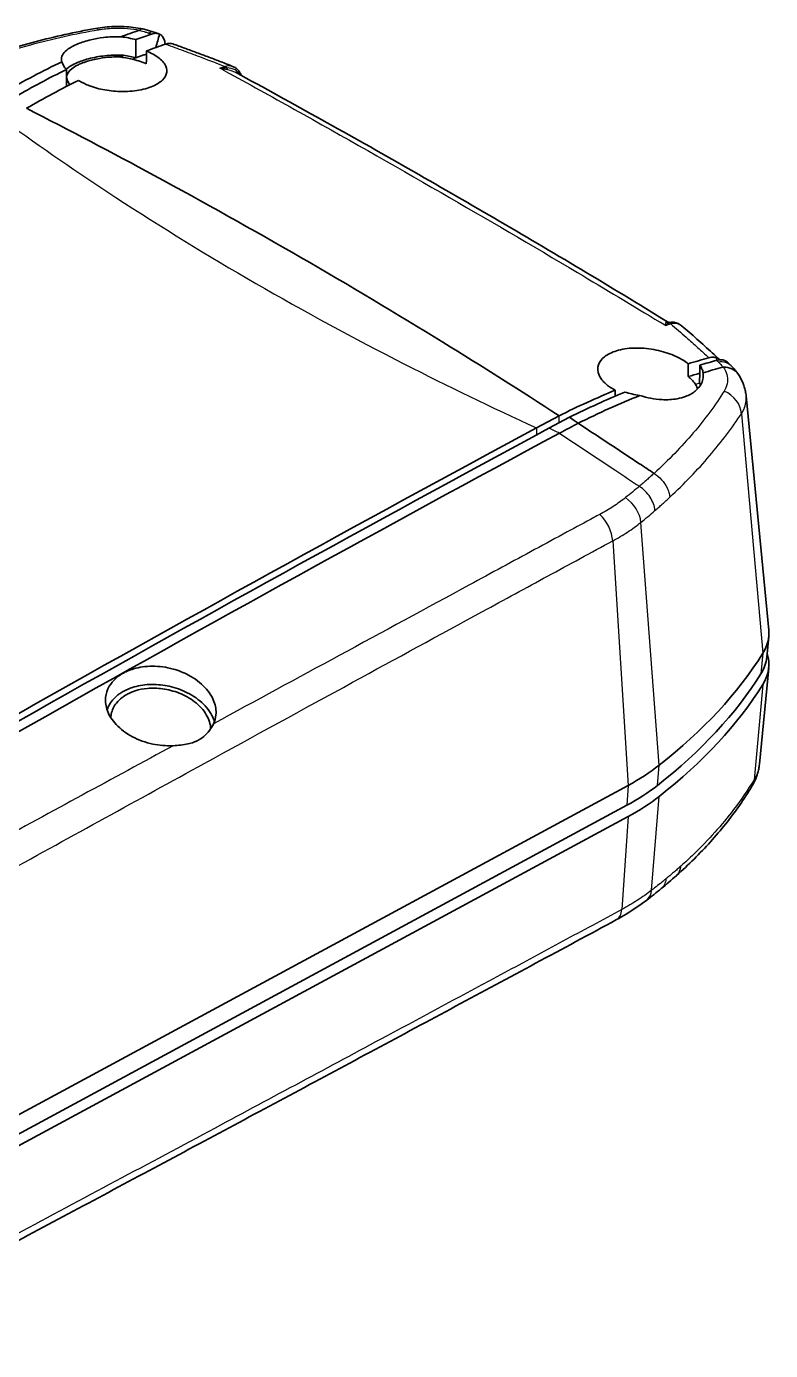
# Model space of a CAD drawing. Header units: millimetres. Extents: x 0 to 1594, y 0 to 281.
# Drawn here: x 117.7 to 146.9, y 87.7 to 139.7 of the extents above; entities that cross this region are included whole.
import ezdxf

# ---------------------------------------------------------------- set-up
doc = ezdxf.new("R2010")
doc.units = ezdxf.units.MM
doc.layers.add('Visible (ISO)', color=7, linetype='Continuous', lineweight=35)
doc.layers.add('Visible Narrow (ISO)', color=7, linetype='Continuous', lineweight=25)

msp = doc.modelspace()

# ---------------------------------------------------------------- linework, layer by layer
at = {"layer": 'Visible (ISO)'}
for p, q in [((123.0925, 138.9892), (123.0922, 138.9932)), ((145.9082, 125.189), (146.7957, 115.9958)), ((137.6787, 123.9317), (138.5622, 124.4054)), ((138.9708, 124.3458), (138.1658, 123.9143)), ((142.2938, 122.1465), (142.294, 122.1464)), ((146.7171, 114.9248), (146.7957, 115.7388)), ((146.4299, 110.7247), (146.7957, 114.514)), ((141.2761, 109.8973), (109.6752, 92.8297)), ((141.2223, 109.114), (109.6214, 92.0464)), ((141.2761, 108.6726), (109.6752, 91.6049))]:
    msp.add_line(p, q, dxfattribs=at)
for centre, major_axis, ratio, start_param, end_param in [((90.4802, 110.2385), (-63.8451, 2.7097), 0.5465301, 4.2040933, 4.2076098), ((90.5621, 109.3208), (-63.8103, 2.3987), 0.5622537, 3.7023574, 3.7064562), ((142.8019, 115.8673), (4, 0), 0.5773503, 5.9365396, 6.3388646), ((118.3485, 120.9672), (30, 0), 0.5773503, 5.6477295, 5.9365396), ((142.8019, 115.0508), (3.9213, 0), 0.5773503, 5.9365396, 6.227506), ((142.8019, 114.6425), (4, 0), 0.5773503, 5.9365396, 6.4710608), ((118.3485, 120.1507), (29.9213, 0), 0.5773503, 5.6477295, 5.9365396), ((118.3485, 119.7425), (30, 0), 0.5773503, 5.6477295, 5.9365396), ((134.4445, 114.1136), (10, 0), 0.5773503, 5.4644661, 5.6477295), ((134.4445, 113.2971), (9.9213, 0), 0.5773503, 5.4644661, 5.6477295), ((134.4445, 112.8888), (-10, 0), 0.5773503, 2.3228735, 2.5061369), ((118.5909, 114.2782), (-29.3889, -1.7568), 0.5527787, 2.491495, 2.5274079), ((118.4661, 114.7453), (-29.5404, -1.2556), 0.5612874, 2.468591, 2.5011041)]:
    msp.add_ellipse(centre, major_axis=major_axis, ratio=ratio, start_param=start_param, end_param=end_param, dxfattribs=at)
for points, knots in [([(120.3598, 139.6111), (119.9556, 139.5406), (119.5573, 139.4604), (118.7692, 139.2853), (118.3796, 139.1904), (117.6087, 138.9878), (117.2275, 138.8802), (116.4737, 138.6533), (116.1011, 138.534), (115.365, 138.2844), (115.0015, 138.1541), (114.6428, 138.0185)], [0, 0, 0, 0, 0.12362035, 0.12362035, 0.2472407, 0.2472407, 0.37086105, 0.37086105, 0.49448141, 0.49448141, 0.61810176, 0.61810176, 0.61810176, 0.61810176]), ([(120.3598, 139.6111), (120.4776, 139.6317), (120.6016, 139.6491), (120.851, 139.6743), (120.9771, 139.6825), (121.2285, 139.6898), (121.3547, 139.689), (121.6066, 139.6783), (121.7321, 139.6685), (121.979, 139.6402), (122.1009, 139.6217), (122.2206, 139.5988)], [-0.15523286, -0.15523286, -0.15523286, -0.15523286, -0.12461288, -0.12461288, -0.0939929, -0.0939929, -0.06337292, -0.06337292, -0.03275294, -0.03275294, -0.00213296, -0.00213296, -0.00213296, -0.00213296]), ([(122.101, 139.551), (122.1006, 139.5506), (122.1001, 139.5502), (122.0954, 139.5466), (122.0894, 139.5438), (122.0822, 139.5413)], [0.43221646, 0.43221646, 0.43221646, 0.43221646, 0.433652743, 0.433652743, 0.445400391, 0.445400391, 0.445400391, 0.445400391]), ([(122.2256, 139.5977), (122.2253, 139.5978), (122.225, 139.5978), (122.1879, 139.6069), (122.1459, 139.5909), (122.101, 139.551)], [-0.039386813, -0.039386813, -0.039386813, -0.039386813, -0.039086509, -0.039086509, 0, 0, 0, 0]), ([(122.6528, 139.4695), (122.6251, 139.4792), (122.5972, 139.4886), (122.541, 139.5071), (122.5128, 139.5161), (122.4561, 139.5336), (122.4275, 139.5422), (122.3703, 139.5588), (122.3415, 139.5669), (122.2837, 139.5826), (122.2547, 139.5903), (122.2256, 139.5977)], [0, 0, 0, 0, 0.007630724, 0.007630724, 0.015261447, 0.015261447, 0.022892171, 0.022892171, 0.030522895, 0.030522895, 0.038153618, 0.038153618, 0.038153618, 0.038153618]), ([(122.5629, 139.3921), (122.6303, 139.4151), (122.6953, 139.4246), (122.8005, 139.417), (122.8426, 139.406), (122.8808, 139.3874)], [0, 0, 0, 0, 0.030550875, 0.030550875, 0.053409777, 0.053409777, 0.053409777, 0.053409777]), ([(122.8808, 139.3874), (122.9129, 139.3716), (122.9421, 139.3502), (123.0034, 139.2862), (123.0321, 139.2392), (123.0742, 139.1276), (123.0873, 139.0636), (123.0922, 138.9932)], [0.020158393, 0.020158393, 0.020158393, 0.020158393, 0.039943381, 0.039943381, 0.067132322, 0.067132322, 0.094256635, 0.094256635, 0.094256635, 0.094256635]), ([(119.0454, 138.305), (119.0162, 138.3731), (119.015, 138.4451), (119.0662, 138.5823), (119.1111, 138.6466), (119.2449, 138.7759), (119.335, 138.8402), (119.5145, 138.9391), (119.5913, 138.9756), (119.7454, 139.0388), (119.8206, 139.0662), (119.9892, 139.1203), (120.0835, 139.1465), (120.3377, 139.2066), (120.5029, 139.236), (120.8986, 139.2833), (121.1308, 139.2942), (121.3615, 139.287)], [-0.39581441, -0.39581441, -0.39581441, -0.39581441, -0.33260232, -0.33260232, -0.27813705, -0.27813705, -0.22143256, -0.22143256, -0.18594876, -0.18594876, -0.1560966, -0.1560966, -0.12256944, -0.12256944, -0.06964289, -0.06964289, -0.00024151, -0.00024151, -0.00024151, -0.00024151]), ([(121.3615, 139.287), (121.463, 139.2739), (121.564, 139.2578), (121.7608, 139.22), (121.8563, 139.1985), (121.9497, 139.1745)], [-0.060880934, -0.060880934, -0.060880934, -0.060880934, -0.030152999, -0.030152999, -0.000242503, -0.000242503, -0.000242503, -0.000242503]), ([(121.9497, 139.1745), (121.9501, 139.0565), (121.9504, 138.9386), (121.9511, 138.7006), (121.9515, 138.5805), (121.9518, 138.4605)], [-0.086827043, -0.086827043, -0.086827043, -0.086827043, -0.043794023, -0.043794023, 0, 0, 0, 0]), ([(123.3979, 139.0061), (123.3669, 139.0172), (123.3338, 139.0237), (123.2412, 139.0284), (123.1792, 139.0187), (123.1148, 138.9967)], [0.011302521, 0.011302521, 0.011302521, 0.011302521, 0.029053467, 0.029053467, 0.058238926, 0.058238926, 0.058238926, 0.058238926]), ([(125.7474, 138.1248), (125.5929, 138.1853), (125.438, 138.2456), (125.1273, 138.3653), (124.9715, 138.4248), (124.6591, 138.5431), (124.5024, 138.6018), (124.1882, 138.7186), (124.0308, 138.7766), (123.7149, 138.8919), (123.5566, 138.9492), (123.3979, 139.0061)], [2.7524021, 2.7524021, 2.7524021, 2.7524021, 2.80747907, 2.80747907, 2.86255604, 2.86255604, 2.917633, 2.917633, 2.97270997, 2.97270997, 3.02778694, 3.02778694, 3.02778694, 3.02778694]), ([(119.2194, 137.9993), (119.1786, 138.0467), (119.1439, 138.095), (119.0844, 138.1973), (119.061, 138.2512), (119.0454, 138.305)], [-0.062060201, -0.062060201, -0.062060201, -0.062060201, -0.03262443, -0.03262443, -0.00041235, -0.00041235, -0.00041235, -0.00041235]), ([(121.4652, 138.5596), (121.3028, 138.5686), (121.1385, 138.5686), (120.7534, 138.5474), (120.5363, 138.5188), (120.2217, 138.4555), (120.1161, 138.4298), (119.9375, 138.3785), (119.8627, 138.3542), (119.7165, 138.301), (119.6459, 138.2719), (119.4878, 138.1984), (119.4057, 138.1529), (119.2882, 138.0743), (119.2466, 138.0423), (119.2103, 138.0101)], [-0.42142231, -0.42142231, -0.42142231, -0.42142231, -0.37222889, -0.37222889, -0.30511602, -0.30511602, -0.2690497, -0.2690497, -0.24088337, -0.24088337, -0.2109832, -0.2109832, -0.1687674, -0.1687674, -0.14075366, -0.14075366, -0.14075366, -0.14075366]), ([(121.2966, 138.4955), (121.1993, 138.4973), (121.1016, 138.4957), (120.8404, 138.4822), (120.6794, 138.4642), (120.4327, 138.4227), (120.3433, 138.4045), (120.1838, 138.366), (120.1129, 138.3465), (120, 138.3114), (119.9562, 138.2966), (119.874, 138.2668), (119.8354, 138.2517), (119.7494, 138.2156), (119.7032, 138.1943), (119.5723, 138.1277), (119.497, 138.0806), (119.3225, 137.9439), (119.2556, 137.8523), (119.2251, 137.7125), (119.2294, 137.6633), (119.2486, 137.6162)], [-0.47430743, -0.47430743, -0.47430743, -0.47430743, -0.44499394, -0.44499394, -0.39555958, -0.39555958, -0.36612501, -0.36612501, -0.34090031, -0.34090031, -0.32407331, -0.32407331, -0.3080968, -0.3080968, -0.28699456, -0.28699456, -0.24428276, -0.24428276, -0.16662061, -0.16662061, -0.12265485, -0.12265485, -0.12265485, -0.12265485]), ([(119.7019, 137.574), (119.7302, 137.5558), (119.7596, 137.5379), (119.8483, 137.4872), (119.9102, 137.4556), (120.0412, 137.396), (120.1102, 137.368), (120.2815, 137.3064), (120.3859, 137.2749), (120.7033, 137.196), (120.9241, 137.1616), (121.4015, 137.1279), (121.6541, 137.1343), (122.1359, 137.1936), (122.3592, 137.2474), (122.7351, 137.3929), (122.8852, 137.4826), (123.0896, 137.6805), (123.1475, 137.7858), (123.1739, 137.9975), (123.1482, 138.1019), (123.0157, 138.3174), (122.9028, 138.4263), (122.6763, 138.5766), (122.5922, 138.6241), (122.457, 138.6894), (122.4122, 138.7096), (122.3659, 138.729)], [-0.79168691, -0.79168691, -0.79168691, -0.79168691, -0.77864587, -0.77864587, -0.75373274, -0.75373274, -0.72861282, -0.72861282, -0.69383728, -0.69383728, -0.6266994, -0.6266994, -0.55023073, -0.55023073, -0.47129045, -0.47129045, -0.39346424, -0.39346424, -0.32023107, -0.32023107, -0.25216674, -0.25216674, -0.17788701, -0.17788701, -0.14100564, -0.14100564, -0.12371346, -0.12371346, -0.12371346, -0.12371346]), ([(121.9518, 138.4605), (121.8767, 138.4799), (121.8001, 138.4977), (121.6376, 138.5312), (121.5517, 138.5465), (121.4652, 138.5596)], [-0.052692146, -0.052692146, -0.052692146, -0.052692146, -0.028593199, -0.028593199, -0.002302158, -0.002302158, -0.002302158, -0.002302158]), ([(122.3579, 138.2289), (122.3048, 138.251), (122.2497, 138.2721), (122.1033, 138.3238), (122.0097, 138.3527), (121.8769, 138.3881), (121.8404, 138.3974), (121.8036, 138.4061)], [-0.169949381, -0.169949381, -0.169949381, -0.169949381, -0.150143846, -0.150143846, -0.118936962, -0.118936962, -0.107278835, -0.107278835, -0.107278835, -0.107278835]), ([(119.2279, 137.3362), (119.2265, 137.4436), (119.2251, 137.551), (119.2223, 137.7721), (119.2209, 137.8857), (119.2194, 137.9993)], [-0.083303705, -0.083303705, -0.083303705, -0.083303705, -0.043877571, -0.043877571, -0.002184101, -0.002184101, -0.002184101, -0.002184101]), ([(126.0882, 137.7662), (126.0782, 137.7931), (126.0665, 137.8195), (126.0318, 137.8857), (126.0062, 137.9245), (125.9459, 137.9959), (125.9111, 138.0285), (125.8339, 138.0843), (125.7916, 138.1074), (125.7474, 138.1248)], [0.01507373, 0.01507373, 0.01507373, 0.01507373, 0.022113712, 0.022113712, 0.033170568, 0.033170568, 0.044227424, 0.044227424, 0.05528428, 0.05528428, 0.05528428, 0.05528428]), ([(142.8165, 128.0996), (141.6832, 128.7979), (140.5512, 129.4819), (138.2884, 130.8324), (137.1577, 131.4987), (134.8969, 132.8174), (133.7668, 133.4699), (131.5068, 134.7612), (130.3768, 135.4001), (128.1164, 136.6609), (126.986, 137.283), (125.8549, 137.892)], [0.3094457, 0.3094457, 0.3094457, 0.3094457, 0.7878425, 0.7878425, 1.2662393, 1.2662393, 1.7446361, 1.7446361, 2.2230329, 2.2230329, 2.7014297, 2.7014297, 2.7014297, 2.7014297]), ([(119.2486, 137.6162), (119.2521, 137.6032), (119.2562, 137.5903), (119.2818, 137.5181), (119.3134, 137.4591), (119.3551, 137.401)], [-0.050354279, -0.050354279, -0.050354279, -0.050354279, -0.042545799, -0.042545799, -0.006859602, -0.006859602, -0.006859602, -0.006859602]), ([(117.6533, 136.4772), (119.345, 135.6139), (122.9902, 133.6958), (128.4532, 130.6407), (133.7448, 127.4867), (137.0669, 125.3821), (138.5622, 124.4054)], [0.1105635, 0.1105635, 0.1105635, 0.1105635, 0.7879015, 1.5898823, 2.391863, 3.0692011, 3.0692011, 3.0692011, 3.0692011]), ([(142.9397, 128.0741), (142.9288, 128.0729), (142.9182, 128.0725), (142.898, 128.0733), (142.8885, 128.0744), (142.8705, 128.0776), (142.8621, 128.0798), (142.8468, 128.0847), (142.8397, 128.0875), (142.8271, 128.0934), (142.8215, 128.0965), (142.8165, 128.0996)], [0.024835895, 0.024835895, 0.024835895, 0.024835895, 0.029773211, 0.029773211, 0.034710527, 0.034710527, 0.039647843, 0.039647843, 0.044585159, 0.044585159, 0.049522475, 0.049522475, 0.049522475, 0.049522475]), ([(142.9397, 128.0741), (142.9677, 128.0773), (142.9963, 128.0788), (143.0543, 128.0774), (143.0837, 128.0746), (143.1426, 128.064), (143.172, 128.0563), (143.2298, 128.0354), (143.2581, 128.0223), (143.312, 127.9911), (143.3376, 127.973), (143.3613, 127.9528)], [0.01255548, 0.01255548, 0.01255548, 0.01255548, 0.019696085, 0.019696085, 0.026836689, 0.026836689, 0.033977293, 0.033977293, 0.041117897, 0.041117897, 0.048258502, 0.048258502, 0.048258502, 0.048258502]), ([(144.8705, 126.6041), (144.7732, 126.6952), (144.6753, 126.786), (144.4781, 126.9673), (144.3788, 127.0576), (144.1789, 127.238), (144.0783, 127.3279), (143.8757, 127.5073), (143.7738, 127.5967), (143.5685, 127.7751), (143.4653, 127.8641), (143.3613, 127.9528)], [0.01216287, 0.01216287, 0.01216287, 0.01216287, 0.06699491, 0.06699491, 0.12182696, 0.12182696, 0.176659, 0.176659, 0.23149104, 0.23149104, 0.28632308, 0.28632308, 0.28632308, 0.28632308]), ([(143.6368, 126.4482), (143.6277, 126.4555), (143.6184, 126.4626), (143.5485, 126.5158), (143.4823, 126.5603), (143.2839, 126.6786), (143.1415, 126.7478), (142.7694, 126.8944), (142.5314, 126.9616), (142.0271, 127.0529), (141.7646, 127.0734), (141.2615, 127.0579), (141.0256, 127.0216), (140.629, 126.9), (140.4675, 126.8191), (140.2303, 126.6285), (140.1514, 126.5224), (140.0679, 126.2782), (140.0753, 126.1402), (140.1694, 125.9214), (140.2224, 125.8409), (140.3343, 125.7165), (140.3824, 125.6709), (140.4819, 125.5892), (140.5317, 125.5529), (140.6422, 125.4806), (140.7034, 125.4451), (140.7682, 125.4114)], [-0.79185298, -0.79185298, -0.79185298, -0.79185298, -0.78724652, -0.78724652, -0.75765748, -0.75765748, -0.70500749, -0.70500749, -0.63029955, -0.63029955, -0.55123268, -0.55123268, -0.47147827, -0.47147827, -0.39699131, -0.39699131, -0.32737104, -0.32737104, -0.24859107, -0.24859107, -0.20180218, -0.20180218, -0.17357695, -0.17357695, -0.14948679, -0.14948679, -0.12380968, -0.12380968, -0.12380968, -0.12380968]), ([(144.0805, 125.6845), (144.082, 125.8035), (144.0835, 125.9225), (144.0864, 126.1583), (144.0879, 126.2753), (144.0893, 126.3922)], [-0.08758813, -0.08758813, -0.08758813, -0.08758813, -0.043794074, -0.043794074, -0.000761087, -0.000761087, -0.000761087, -0.000761087]), ([(144.0893, 126.3922), (144.1241, 126.3422), (144.1522, 126.2921), (144.1958, 126.1912), (144.2108, 126.1404), (144.2186, 126.0904)], [-0.062817262, -0.062817262, -0.062817262, -0.062817262, -0.032850622, -0.032850622, -0.002177827, -0.002177827, -0.002177827, -0.002177827]), ([(144.4431, 126.6828), (144.5126, 126.7019), (144.5795, 126.7088), (144.6845, 126.6992), (144.7247, 126.6894), (144.762, 126.6738)], [0, 0, 0, 0, 0.029192093, 0.029192093, 0.049199093, 0.049199093, 0.049199093, 0.049199093]), ([(145.0903, 126.5647), (145.0496, 126.5847), (145.0047, 126.5974), (144.8921, 126.6093), (144.8223, 126.6025), (144.7497, 126.5825)], [0.007590569, 0.007590569, 0.007590569, 0.007590569, 0.030442421, 0.030442421, 0.060987109, 0.060987109, 0.060987109, 0.060987109]), ([(145.6133, 126.0209), (145.6034, 126.0365), (145.5927, 126.0516), (145.52, 126.1447), (145.4388, 126.2076), (145.2455, 126.2946), (145.1354, 126.318), (145.0179, 126.3199)], [0.037130234, 0.037130234, 0.037130234, 0.037130234, 0.044394066, 0.044394066, 0.083511436, 0.083511436, 0.122599015, 0.122599015, 0.122599015, 0.122599015]), ([(145.1821, 126.5), (145.1663, 126.5151), (145.1494, 126.5287), (145.1182, 126.5496), (145.1045, 126.5576), (145.0903, 126.5647)], [0.055591376, 0.055591376, 0.055591376, 0.055591376, 0.066276772, 0.066276772, 0.074091573, 0.074091573, 0.074091573, 0.074091573]), ([(145.317, 126.3704), (145.3375, 126.3506), (145.3577, 126.3305), (145.3975, 126.2893), (145.4171, 126.2683), (145.4556, 126.2254), (145.4746, 126.2035), (145.5118, 126.1587), (145.53, 126.1358), (145.5657, 126.089), (145.5832, 126.065), (145.6003, 126.0405)], [-0.041142835, -0.041142835, -0.041142835, -0.041142835, -0.033818765, -0.033818765, -0.026494694, -0.026494694, -0.019170623, -0.019170623, -0.011846552, -0.011846552, -0.004522482, -0.004522482, -0.004522482, -0.004522482]), ([(144.2186, 126.0904), (144.2218, 126.0657), (144.2238, 126.041), (144.2294, 125.8604), (144.1849, 125.7095), (144.0445, 125.503), (143.9827, 125.4364), (143.8553, 125.3327), (143.7956, 125.2927), (143.6656, 125.221), (143.5957, 125.1893), (143.4223, 125.1257), (143.3158, 125.0972), (143.0131, 125.0421), (142.8072, 125.0305), (142.3117, 125.0576), (142.0207, 125.1127), (141.7366, 125.2042)], [-0.39638899, -0.39638899, -0.39638899, -0.39638899, -0.38375, -0.38375, -0.30348239, -0.30348239, -0.2606365, -0.2606365, -0.22954791, -0.22954791, -0.19877585, -0.19877585, -0.15814432, -0.15814432, -0.0897972, -0.0897972, -0.00017084, -0.00017084, -0.00017084, -0.00017084]), ([(143.9209, 125.6367), (143.9161, 125.6444), (143.9112, 125.6521), (143.87, 125.7142), (143.8255, 125.7683), (143.7319, 125.8631), (143.6862, 125.904), (143.636, 125.9439)], [-0.901819576, -0.901819576, -0.901819576, -0.901819576, -0.89721001, -0.89721001, -0.86458099, -0.86458099, -0.839141902, -0.839141902, -0.839141902, -0.839141902]), ([(145.6133, 126.0209), (145.6437, 125.9732), (145.6726, 125.9239), (145.7264, 125.822), (145.7513, 125.7695), (145.7968, 125.6612), (145.8173, 125.6054), (145.8531, 125.4908), (145.8684, 125.4319), (145.893, 125.3119), (145.9023, 125.2508), (145.9082, 125.189)], [-0.151432059, -0.151432059, -0.151432059, -0.151432059, -0.138094225, -0.138094225, -0.12475639, -0.12475639, -0.111418556, -0.111418556, -0.098080722, -0.098080722, -0.084742887, -0.084742887, -0.084742887, -0.084742887]), ([(141.7366, 125.2042), (141.6304, 125.2206), (141.5254, 125.2407), (141.3292, 125.2861), (141.2379, 125.3107), (141.1491, 125.3382)], [-0.062301766, -0.062301766, -0.062301766, -0.062301766, -0.029969998, -0.029969998, -0.000655808, -0.000655808, -0.000655808, -0.000655808]), ([(137.6787, 123.9317), (130.7163, 120.1814), (123.7545, 116.3398), (111.3665, 109.3413), (105.9401, 106.2201), (100.5158, 103.0445)], [-5.7302307, -5.7302307, -5.7302307, -5.7302307, -2.8797642, -2.8797642, -0.6567694, -0.6567694, -0.6567694, -0.6567694]), ([(100.9627, 103.0002), (106.4121, 106.1918), (111.8636, 109.3283), (124.2651, 116.335), (131.2152, 120.1703), (138.1658, 123.9143)], [-5.13567, -5.13567, -5.13567, -5.13567, -2.9023779, -2.9023779, -0.0567149, -0.0567149, -0.0567149, -0.0567149]), ([(138.5774, 123.7195), (131.8322, 120.0965), (124.8887, 116.2637), (114.2132, 110.2375), (110.7156, 108.2404), (106.7833, 105.9696), (106.3462, 105.7169), (104.3857, 104.5811), (102.8578, 103.6909), (101.2395, 102.7438), (101.161, 102.6978), (101.0826, 102.6519)], [0.0572676, 0.0572676, 0.0572676, 0.0572676, 2.8114963, 2.8114963, 4.1536633, 4.1536633, 4.320595, 4.320595, 4.8983352, 4.8983352, 4.9277731, 4.9277731, 4.9277731, 4.9277731]), ([(139.3142, 124.1133), (139.1975, 124.051), (139.0808, 123.9886), (138.8386, 123.8592), (138.7128, 123.7919), (138.5872, 123.7248)], [0.005996759, 0.005996759, 0.005996759, 0.005996759, 0.053656848, 0.053656848, 0.10501603, 0.10501603, 0.10501603, 0.10501603]), ([(139.3142, 124.1133), (140.0355, 123.6373), (140.7571, 123.161), (141.5628, 122.6291), (141.6428, 122.5763), (141.7198, 122.5255)], [0.00731469, 0.00731469, 0.00731469, 0.00731469, 0.27663551, 0.27663551, 0.30823551, 0.30823551, 0.30823551, 0.30823551]), ([(123.4121, 111.4557), (123.4016, 111.4552), (123.391, 111.4547), (123.1278, 111.4443), (122.8685, 111.467), (122.3299, 111.5807), (122.0573, 111.6785), (121.5635, 111.9392), (121.3474, 112.1006), (121.0185, 112.4517), (120.9014, 112.6357), (120.7676, 112.9999), (120.7439, 113.1766), (120.7778, 113.5017), (120.8262, 113.6491), (120.9732, 113.9012), (121.0618, 114.0078), (121.2183, 114.1457), (121.2703, 114.1859), (121.3499, 114.2398), (121.3747, 114.2557), (121.4185, 114.2822), (121.4373, 114.293), (121.4762, 114.3146), (121.4964, 114.3253), (121.5473, 114.3511), (121.5784, 114.3658), (121.69, 114.4151), (121.7739, 114.4458), (122.087, 114.539), (122.333, 114.5738), (122.5877, 114.575)], [-0.70555524, -0.70555524, -0.70555524, -0.70555524, -0.7022825, -0.7022825, -0.62440453, -0.62440453, -0.53713544, -0.53713544, -0.44870379, -0.44870379, -0.36699554, -0.36699554, -0.29248674, -0.29248674, -0.2265166, -0.2265166, -0.17113165, -0.17113165, -0.14645323, -0.14645323, -0.1357353, -0.1357353, -0.12793501, -0.12793501, -0.11986928, -0.11986928, -0.1078512, -0.1078512, -0.0777574, -0.0777574, 0, 0, 0, 0]), ([(122.5877, 114.575), (122.8633, 114.5762), (123.1435, 114.538), (123.6252, 114.4046), (123.828, 114.3242), (124.2671, 114.0917), (124.4867, 113.9266), (124.8215, 113.5689), (124.9414, 113.3822), (125.0803, 113.0149), (125.1067, 112.8377), (125.0808, 112.5453), (125.05, 112.4287), (124.9994, 112.3181)], [-1.38134637, -1.38134637, -1.38134637, -1.38134637, -1.29715886, -1.29715886, -1.23094713, -1.23094713, -1.14173378, -1.14173378, -1.05970893, -1.05970893, -0.98529989, -0.98529989, -0.93334558, -0.93334558, -0.93334558, -0.93334558]), ([(122.5754, 113.8592), (122.3322, 113.857), (122.0971, 113.824), (121.7975, 113.7373), (121.7176, 113.7091), (121.6041, 113.6611), (121.5678, 113.6444), (121.5115, 113.6164), (121.491, 113.6056), (121.4531, 113.5849), (121.4356, 113.575), (121.3972, 113.5523), (121.3764, 113.5394), (121.317, 113.5008), (121.2796, 113.4741), (121.0852, 113.3223), (120.9625, 113.1762), (120.856, 112.966), (120.835, 112.9157), (120.818, 112.8645)], [-1.37656027, -1.37656027, -1.37656027, -1.37656027, -1.30223007, -1.30223007, -1.27379365, -1.27379365, -1.25990085, -1.25990085, -1.25171181, -1.25171181, -1.24452103, -1.24452103, -1.23563499, -1.23563499, -1.21858453, -1.21858453, -1.14268091, -1.14268091, -1.11952256, -1.11952256, -1.11952256, -1.11952256]), ([(125.0334, 112.4015), (125.0242, 112.4313), (125.0138, 112.4611), (124.9207, 112.7003), (124.7834, 112.9024), (124.4245, 113.2573), (124.2105, 113.4095), (123.7478, 113.6445), (123.5069, 113.7307), (123.0314, 113.8364), (122.8016, 113.8612), (122.5754, 113.8592)], [-0.33279403, -0.33279403, -0.33279403, -0.33279403, -0.32012857, -0.32012857, -0.23077876, -0.23077876, -0.14618113, -0.14618113, -0.06913978, -0.06913978, 0, 0, 0, 0]), ([(121.5983, 113.4704), (121.5897, 113.4656), (121.5812, 113.4608), (121.5504, 113.4431), (121.5285, 113.4298), (121.4736, 113.3945), (121.4413, 113.3718), (121.3243, 113.2824), (121.2494, 113.2093), (121.0822, 112.9983), (121.0133, 112.8514), (120.9732, 112.6499), (120.9675, 112.603), (120.9651, 112.5557)], [-1.24899794, -1.24899794, -1.24899794, -1.24899794, -1.24550074, -1.24550074, -1.23623581, -1.23623581, -1.22162611, -1.22162611, -1.18090262, -1.18090262, -1.11286529, -1.11286529, -1.0924861, -1.0924861, -1.0924861, -1.0924861]), ([(124.8873, 112.1183), (124.8792, 112.3032), (124.8201, 112.4906), (124.6054, 112.8546), (124.4488, 113.0275), (124.0759, 113.3154), (123.8683, 113.432), (123.4357, 113.602), (123.217, 113.6591), (122.7961, 113.7161), (122.5973, 113.7212), (122.2367, 113.6891), (122.0753, 113.6573), (121.8746, 113.5935), (121.8256, 113.5757), (121.7401, 113.5407), (121.703, 113.524), (121.6436, 113.4947), (121.6207, 113.4828), (121.5983, 113.4704)], [-0.45495497, -0.45495497, -0.45495497, -0.45495497, -0.37625554, -0.37625554, -0.29514698, -0.29514698, -0.22082438, -0.22082438, -0.15336289, -0.15336289, -0.09326348, -0.09326348, -0.04078835, -0.04078835, -0.02322465, -0.02322465, -0.00914501, -0.00914501, 0, 0, 0, 0]), ([(124.9994, 112.3181), (124.9865, 112.2899), (124.9724, 112.2615), (124.8694, 112.0722), (124.737, 111.9025), (124.5213, 111.7461), (124.4905, 111.7257), (124.4486, 111.7004), (124.4386, 111.6945), (124.4224, 111.6852), (124.4162, 111.6818), (124.4045, 111.6753), (124.3989, 111.6723), (124.3862, 111.6655), (124.379, 111.6618), (124.3573, 111.6507), (124.3426, 111.6436), (124.293, 111.6205), (124.2575, 111.6057), (124.1475, 111.5645), (124.0708, 111.5423), (123.8093, 111.4834), (123.6146, 111.4659), (123.4121, 111.4557)], [0, 0, 0, 0, 0.01323754, 0.01323754, 0.08846505, 0.08846505, 0.10053075, 0.10053075, 0.10428678, 0.10428678, 0.10655799, 0.10655799, 0.10859636, 0.10859636, 0.11118283, 0.11118283, 0.11640616, 0.11640616, 0.1285621, 0.1285621, 0.15318172, 0.15318172, 0.2095159, 0.2095159, 0.2095159, 0.2095159]), ([(146.1369, 109.8626), (146.167, 109.9123), (146.196, 109.9645), (146.2499, 110.0721), (146.2749, 110.1274), (146.3201, 110.2408), (146.3404, 110.2989), (146.3757, 110.4173), (146.3906, 110.4777), (146.4147, 110.6002), (146.4239, 110.6621), (146.4299, 110.7247)], [-0.210650501, -0.210650501, -0.210650501, -0.210650501, -0.195350781, -0.195350781, -0.180051061, -0.180051061, -0.164751341, -0.164751341, -0.149451621, -0.149451621, -0.1341519, -0.1341519, -0.1341519, -0.1341519]), ([(146.1369, 109.8626), (145.9808, 109.6043), (145.8164, 109.3528), (145.4704, 108.8596), (145.289, 108.618), (144.9094, 108.1432), (144.7112, 107.9101), (144.2985, 107.4518), (144.084, 107.2267), (143.6391, 106.7842), (143.4087, 106.5669), (143.1706, 106.3536)], [0, 0, 0, 0, 0.12613283, 0.12613283, 0.25226566, 0.25226566, 0.37839849, 0.37839849, 0.50453132, 0.50453132, 0.63066415, 0.63066415, 0.63066415, 0.63066415]), ([(140.8223, 104.628), (140.9077, 104.6745), (140.9919, 104.7219), (141.1577, 104.8184), (141.2394, 104.8676), (141.3999, 104.9677), (141.4789, 105.0187), (141.634, 105.1223), (141.7102, 105.1751), (141.8597, 105.2822), (141.9338, 105.3373), (142.0046, 105.3918)], [-0.1582164, -0.1582164, -0.1582164, -0.1582164, -0.12657312, -0.12657312, -0.09492984, -0.09492984, -0.06328656, -0.06328656, -0.03164328, -0.03164328, 0, 0, 0, 0]), ([(140.8223, 104.628), (138.6704, 103.4573), (136.6052, 102.3561), (132.3918, 100.0911), (130.2852, 98.9601), (126.0723, 96.7015), (123.9659, 95.5737), (119.7534, 93.3215), (117.6473, 92.197), (113.4353, 89.9514), (111.3437, 88.8336), (109.2221, 87.7105)], [0, 0, 0, 0, 0.8654658, 0.8654658, 1.7309317, 1.7309317, 2.5963975, 2.5963975, 3.4618634, 3.4618634, 4.3273292, 4.3273292, 4.3273292, 4.3273292])]:
    msp.add_open_spline(points, degree=3, knots=knots, dxfattribs=at)
for points in [[(122.0822, 139.5413), (121.8427, 139.4608), (121.6024, 139.376), (121.3615, 139.287)], [(122.5629, 139.3921), (122.359, 139.3226), (122.1546, 139.2501), (121.9497, 139.1745)], [(122.8808, 139.3874), (122.8296, 139.212), (122.7785, 139.0367), (122.7275, 138.8614)], [(122.3659, 138.729), (122.6162, 138.8227), (122.8658, 138.912), (123.1148, 138.9967)], [(119.0454, 138.305), (118.2991, 137.9484), (117.55, 137.5525), (116.7995, 137.1182)], [(121.2966, 138.4955), (121.3529, 138.5172), (121.4091, 138.5385), (121.4652, 138.5596)], [(121.8036, 138.4061), (121.639, 138.4453), (121.4686, 138.4753), (121.2966, 138.4955)], [(122.3639, 138.6062), (122.2268, 138.559), (122.0894, 138.5105), (121.9518, 138.4605)], [(122.3659, 138.729), (122.3632, 138.5623), (122.3606, 138.3956), (122.3579, 138.2289)], [(119.2194, 137.9993), (118.5476, 137.6694), (117.8729, 137.3085), (117.1966, 136.9172)], [(117.6533, 136.4772), (118.3381, 136.8737), (119.0214, 137.2395), (119.7019, 137.574)], [(119.2244, 137.6047), (119.2325, 137.6086), (119.2405, 137.6124), (119.2486, 137.6162)], [(143.636, 125.9439), (143.6363, 126.112), (143.6365, 126.2801), (143.6368, 126.4482)], [(144.4431, 126.6828), (144.1751, 126.6091), (143.9063, 126.5309), (143.6368, 126.4482)], [(144.0893, 126.3922), (144.31, 126.4587), (144.5301, 126.5221), (144.7497, 126.5825)], [(144.2186, 126.0904), (144.4759, 126.17), (144.7326, 126.2453), (144.9885, 126.3164)], [(144.762, 126.6738), (144.8022, 126.6573), (144.8388, 126.6339), (144.8708, 126.6038)], [(144.9885, 126.3164), (144.9972, 126.3188), (145.0069, 126.3201), (145.0179, 126.3199)], [(143.636, 125.9439), (143.7861, 125.9894), (143.9359, 126.0335), (144.0854, 126.0761)], [(140.7682, 125.4114), (140.0355, 125.1071), (139.2997, 124.7715), (138.5622, 124.4054)], [(138.9708, 124.3458), (139.699, 124.7072), (140.4256, 125.0381), (141.1491, 125.3382)], [(140.7682, 125.4114), (140.7694, 125.3339), (140.7707, 125.2565), (140.7719, 125.179)], [(143.9998, 125.4598), (143.9839, 125.5183), (143.9575, 125.5775), (143.9209, 125.6367)], [(144.1219, 125.62), (144.1093, 125.6415), (144.0955, 125.663), (144.0805, 125.6845)], [(139.319, 124.1166), (140.1277, 124.5172), (140.9343, 124.88), (141.7366, 125.2042)], [(138.9708, 124.3458), (139.0966, 124.2631), (139.2128, 124.1866), (139.319, 124.1166)], [(138.5774, 123.7195), (138.5807, 123.7212), (138.5839, 123.723), (138.5872, 123.7248)], [(139.3142, 124.1133), (139.3158, 124.1144), (139.3174, 124.1155), (139.319, 124.1166)], [(141.7198, 122.5255), (141.9203, 122.3931), (142.1011, 122.2737), (142.2938, 122.1465)], [(143.1684, 106.3517), (143.1691, 106.3523), (143.1699, 106.353), (143.1706, 106.3536)], [(142.5729, 105.8437), (142.5729, 105.8437), (142.5729, 105.8437), (142.5728, 105.8436)]]:
    msp.add_open_spline(points, degree=3, dxfattribs=at)
at = {"layer": 'Visible Narrow (ISO)'}
for p, q in [((145.7271, 124.4893), (146.564, 115.0827)), ((142.4925, 110.6867), (141.7765, 120.2218)), ((140.6687, 119.4962), (141.2761, 109.8973)), ((146.564, 115.0827), (146.49, 114.2816)), ((146.564, 113.8579), (146.2186, 110.1201)), ((142.4292, 109.8972), (142.4925, 110.6867)), ((141.2761, 109.8973), (141.2223, 109.114)), ((142.197, 105.7786), (142.4925, 109.462)), ((141.2761, 108.6726), (141.0255, 105.0221))]:
    msp.add_line(p, q, dxfattribs=at)
for centre, major_axis, ratio, start_param, end_param in [((120.5316, 138.626), (-0.1719, 0.9851), 0.3037183, 5.9116383, 6.2831853), ((122.3234, 138.5253), (0.3294, 0.9442), 0.4088153, 0, 0.4565476), ((125.4155, 137.8466), (0.0883, -0.2867), 0.6830915, 2.1935833, 2.5377673), ((125.6307, 138.2791), (-0.063, -0.2933), 0.318702, 5.6069615, 6.0155208), ((142.8497, 128.3377), (-0.2599, 0.1498), 0.9566897, 1.7352281, 2.1437874), ((142.8906, 127.7574), (-0.0937, 0.285), 0.6963417, 5.5912058, 5.9353898), ((144.6225, 125.6509), (0.6945, 0.7195), 0.7090043, 0, 0.7089778), ((144.7894, 124.6208), (0.8291, -0.5591), 0.7903929, 0.5531539, 1.7818426), ((140.9742, 120.4993), (0.6276, -0.7785), 0.6487117, 0.7675295, 1.9993493), ((139.9876, 119.8525), (0.4713, -0.882), 0.5603083, 0.8825309, 2.1187142), ((145.281, 110.3797), (0.8559, -0.5171), 0.7505366, 0, 0.3575016), ((141.3947, 106.1843), (0.6099, -0.7925), 0.6635956, 0, 0.6252115), ((140.3444, 105.5065), (0.4779, -0.8784), 0.5554175, 0, 0.7212836)]:
    msp.add_ellipse(centre, major_axis=major_axis, ratio=ratio, start_param=start_param, end_param=end_param, dxfattribs=at)
for points, knots in [([(114.8374, 137.9985), (115.7943, 138.3635), (116.7901, 138.6906), (118.6808, 139.2062), (119.5629, 139.411), (120.4801, 139.5629)], [-0.61823892, -0.61823892, -0.61823892, -0.61823892, -0.28121096, -0.28121096, 0, 0, 0, 0]), ([(120.5609, 139.5755), (120.7392, 139.602), (120.9327, 139.6191), (121.4547, 139.6336), (121.7923, 139.6077), (122.101, 139.551)], [-0.14704931, -0.14704931, -0.14704931, -0.14704931, -0.09388332, -0.09388332, -0.00080678, -0.00080678, -0.00080678, -0.00080678]), ([(122.0944, 139.5383), (122.1748, 139.518), (122.2535, 139.4958), (122.3702, 139.4591), (122.4099, 139.4458), (122.4489, 139.4322)], [-0.039135401, -0.039135401, -0.039135401, -0.039135401, -0.013546688, -0.013546688, 0, 0, 0, 0]), ([(122.4489, 139.4322), (122.468, 139.4255), (122.4871, 139.4187), (122.5251, 139.4054), (122.544, 139.3987), (122.5629, 139.3921)], [-0.013319733, -0.013319733, -0.013319733, -0.013319733, -0.006659867, -0.006659867, -0.000089036, -0.000089036, -0.000089036, -0.000089036]), ([(123.1148, 138.9967), (123.353, 138.9111), (123.5902, 138.8246), (124.063, 138.6499), (124.2985, 138.5617), (124.533, 138.4727), (124.8417, 138.3555), (125.1487, 138.2369), (125.454, 138.1169)], [-3.03624311, -3.03624311, -3.03624311, -3.03624311, -2.95276023, -2.95276023, -2.86921864, -2.86921864, -2.86921864, -2.75922985, -2.75922985, -2.75922985, -2.75922985]), ([(125.5231, 138.0629), (125.4775, 138.0636), (125.4313, 138.063), (125.3382, 138.0591), (125.2912, 138.0558), (125.2441, 138.0511)], [0, 0, 0, 0, 0.018295302, 0.018295302, 0.036590605, 0.036590605, 0.036590605, 0.036590605]), ([(125.2441, 138.0511), (125.2952, 138.0468), (125.3461, 138.0405), (125.4467, 138.024), (125.4964, 138.0137), (125.5452, 138.0015)], [-0.036590605, -0.036590605, -0.036590605, -0.036590605, -0.018295302, -0.018295302, 0, 0, 0, 0]), ([(125.4512, 137.9387), (126.3589, 137.4453), (127.2677, 136.9435), (130.0916, 135.3682), (132.0095, 134.276), (133.9311, 133.1668), (135.7134, 132.1379), (137.4988, 131.0942), (140.3669, 129.3885), (141.4463, 128.7399), (142.5288, 128.0789)], [-2.7091821, -2.7091821, -2.7091821, -2.7091821, -2.3226073, -2.3226073, -1.509112, -1.509112, -1.509112, -0.754556, -0.754556, -0.3004763, -0.3004763, -0.3004763, -0.3004763]), ([(125.7474, 138.1247), (125.7278, 138.1324), (125.7073, 138.1383), (125.615, 138.1553), (125.5359, 138.1466), (125.454, 138.1169)], [0.05528428, 0.05528428, 0.05528428, 0.05528428, 0.063207361, 0.063207361, 0.08978784, 0.08978784, 0.08978784, 0.08978784]), ([(126.0387, 137.7929), (125.9898, 137.8755), (125.9226, 137.9388), (125.7503, 138.0324), (125.6402, 138.0536), (125.5231, 138.0629)], [-0.1045139, -0.1045139, -0.1045139, -0.1045139, -0.05621103, -0.05621103, 0, 0, 0, 0]), ([(116.8327, 135.9671), (118.2298, 134.9473), (121.3928, 132.7666), (126.5996, 129.5706), (132.1352, 126.5644), (135.9124, 124.7382), (137.6787, 123.9317)], [0.1119109, 0.1119109, 0.1119109, 0.1119109, 0.7874573, 1.5889367, 2.3904161, 3.0659625, 3.0659625, 3.0659625, 3.0659625]), ([(142.7508, 128.0679), (142.7493, 128.0527), (142.7477, 128.0352), (142.7439, 127.9959), (142.7417, 127.9741), (142.7391, 127.9503)], [-0.036425167, -0.036425167, -0.036425167, -0.036425167, -0.018129865, -0.018129865, 0.000165438, 0.000165438, 0.000165438, 0.000165438]), ([(142.7391, 127.9503), (142.7615, 127.9693), (142.7836, 127.987), (142.8272, 128.0195), (142.8488, 128.0343), (142.8701, 128.0475)], [-0.000165438, -0.000165438, -0.000165438, -0.000165438, 0.018129865, 0.018129865, 0.036425167, 0.036425167, 0.036425167, 0.036425167]), ([(142.8165, 128.0996), (142.8099, 128.1036), (142.8033, 128.1062), (142.784, 128.1094), (142.7714, 128.1056), (142.7565, 128.0889), (142.752, 128.0799), (142.7508, 128.0679)], [-0.049522475, -0.049522475, -0.049522475, -0.049522475, -0.037719453, -0.037719453, -0.014507482, -0.014507482, 0, 0, 0, 0]), ([(142.8701, 128.0475), (142.8813, 128.0561), (142.8947, 128.0628), (142.9187, 128.0707), (142.9291, 128.0729), (142.9396, 128.0741)], [0, 0, 0, 0, 0.014507482, 0.014507482, 0.024835895, 0.024835895, 0.024835895, 0.024835895]), ([(142.9451, 128.0184), (143.0673, 128.0518), (143.1813, 128.0482), (143.3056, 127.9936), (143.3349, 127.9752), (143.3613, 127.9527)], [0, 0, 0, 0, 0.035856972, 0.035856972, 0.048258502, 0.048258502, 0.048258502, 0.048258502]), ([(142.9451, 128.0184), (143.15, 127.8439), (143.3523, 127.6684), (143.552, 127.4921), (143.7036, 127.3582), (143.8537, 127.2237), (144.1508, 126.9539), (144.2977, 126.8186), (144.4431, 126.6828)], [-0.27707196, -0.27707196, -0.27707196, -0.27707196, -0.16708314, -0.16708314, -0.16708314, -0.08354157, -0.08354157, -0.00005871, -0.00005871, -0.00005871, -0.00005871]), ([(144.7497, 126.5825), (144.7609, 126.5718), (144.7722, 126.561), (144.7948, 126.5394), (144.8062, 126.5285), (144.8175, 126.5176)], [-0.013230698, -0.013230698, -0.013230698, -0.013230698, -0.006659867, -0.006659867, 0, 0, 0, 0]), ([(144.8175, 126.5176), (144.8407, 126.4954), (144.8625, 126.4731), (144.9217, 126.4083), (144.9555, 126.3656), (144.9841, 126.3229)], [-0.041142835, -0.041142835, -0.041142835, -0.041142835, -0.027596148, -0.027596148, -0.002007434, -0.002007434, -0.002007434, -0.002007434]), ([(145.0179, 126.3199), (145.1356, 126.1305), (145.1887, 125.9308), (145.1611, 125.6309), (145.1271, 125.5217), (145.0736, 125.4231)], [-0.15442609, -0.15442609, -0.15442609, -0.15442609, -0.06134954, -0.06134954, -0.00818356, -0.00818356, -0.00818356, -0.00818356]), ([(145.0479, 125.3787), (144.7048, 124.8273), (144.2963, 124.2745), (143.3738, 123.192), (142.8587, 122.6615), (142.294, 122.1464)], [-0.61857471, -0.61857471, -0.61857471, -0.61857471, -0.30928736, -0.30928736, -0.00033602, -0.00033602, -0.00033602, -0.00033602]), ([(145.7271, 124.4893), (145.8298, 124.6455), (145.8916, 124.8164), (145.9147, 125.0554), (145.9146, 125.1221), (145.908, 125.189)], [0, 0, 0, 0, 0.061349541, 0.061349541, 0.084742887, 0.084742887, 0.084742887, 0.084742887]), ([(142.911, 121.2109), (143.4813, 121.7398), (144.0026, 122.2828), (144.9429, 123.3844), (145.3615, 123.9458), (145.7271, 124.4893)], [0.00088272, 0.00088272, 0.00088272, 0.00088272, 0.30928736, 0.30928736, 0.61857471, 0.61857471, 0.61857471, 0.61857471]), ([(138.5774, 123.7195), (139.3153, 123.2304), (140.0533, 122.7412), (141.1066, 122.0427), (141.4083, 121.8427), (141.7168, 121.638)], [-0.65644683, -0.65644683, -0.65644683, -0.65644683, -0.33276736, -0.33276736, -0.19428658, -0.19428658, -0.19428658, -0.19428658]), ([(141.7168, 121.638), (141.6282, 121.5629), (141.5385, 121.4883), (141.3571, 121.34), (141.2654, 121.2663), (141.1727, 121.1932)], [-0.092259807, -0.092259807, -0.092259807, -0.092259807, -0.046140482, -0.046140482, 0, 0, 0, 0]), ([(142.2938, 122.1465), (142.2471, 122.1037), (142.2001, 122.061), (142.1049, 121.9754), (142.0567, 121.9324), (142.0081, 121.8897), (141.9602, 121.8474), (141.9119, 121.8053), (141.8148, 121.7214), (141.766, 121.6797), (141.7168, 121.638)], [-0.10265177, -0.10265177, -0.10265177, -0.10265177, -0.07708521, -0.07708521, -0.05118018, -0.05118018, -0.05118018, -0.02559009, -0.02559009, -0.00002117, -0.00002117, -0.00002117, -0.00002117]), ([(142.3295, 120.6841), (142.3218, 120.7688), (142.3012, 120.8576), (142.2361, 121.0352), (142.1916, 121.124), (142.0829, 121.2933), (142.0186, 121.3739), (141.8763, 121.5193), (141.7982, 121.5841), (141.7168, 121.638)], [0, 0, 0, 0, 0.25, 0.25, 0.5, 0.5, 0.75, 0.75, 1, 1, 1, 1]), ([(142.294, 122.1464), (142.4, 122.0787), (142.4993, 121.994), (142.6734, 121.8003), (142.7464, 121.6932), (142.8315, 121.5208), (142.8559, 121.4589), (142.8926, 121.3358), (142.9048, 121.2748), (142.9107, 121.214), (142.9108, 121.2124), (142.911, 121.2109)], [-0.12094682, -0.12094682, -0.12094682, -0.12094682, -0.08188263, -0.08188263, -0.04281726, -0.04281726, -0.02140889, -0.02140889, 0, 0, 0.00056281, 0.00056281, 0.00056281, 0.00056281]), ([(141.155, 121.1793), (141.0107, 121.0663), (140.8549, 120.9551), (140.5249, 120.7405), (140.3481, 120.6361), (140.1639, 120.5374)], [-0.14571642, -0.14571642, -0.14571642, -0.14571642, -0.07432416, -0.07432416, 0, 0, 0, 0]), ([(142.3295, 120.6841), (142.3793, 120.7274), (142.4289, 120.7708), (142.5273, 120.8581), (142.5763, 120.9019), (142.6249, 120.946), (142.6741, 120.9905), (142.7229, 121.0353), (142.8183, 121.1236), (142.8648, 121.1671), (142.911, 121.2109)], [0.0000537, 0.0000537, 0.0000537, 0.0000537, 0.02559009, 0.02559009, 0.05118018, 0.05118018, 0.05118018, 0.07708521, 0.07708521, 0.10210248, 0.10210248, 0.10210248, 0.10210248]), ([(141.7765, 120.2218), (141.8708, 120.2978), (141.9641, 120.3743), (142.1485, 120.5284), (142.2395, 120.606), (142.3295, 120.6841)], [0, 0, 0, 0, 0.046140482, 0.046140482, 0.092227272, 0.092227272, 0.092227272, 0.092227272]), ([(139.9267, 120.4091), (139.5751, 120.2189), (139.2304, 120.0324), (138.4563, 119.6136), (138.0303, 119.383), (136.7521, 118.6912), (135.8998, 118.2297), (133.3425, 116.8446), (131.637, 115.9203), (128.2877, 114.1036), (126.6439, 113.2113), (124.9994, 112.3181)], [-4.2954461, -4.2954461, -4.2954461, -4.2954461, -4.1525623, -4.1525623, -3.9777387, -3.9777387, -3.6280916, -3.6280916, -2.9287973, -2.9287973, -2.2552504, -2.2552504, -2.2552504, -2.2552504]), ([(140.6687, 119.4962), (140.8719, 119.605), (141.0665, 119.7202), (141.4362, 119.9623), (141.6116, 120.0893), (141.7765, 120.2218)], [0, 0, 0, 0, 0.07432416, 0.07432416, 0.14864833, 0.14864833, 0.14864833, 0.14864833]), ([(109.0831, 102.1873), (110.3777, 102.9087), (111.6728, 103.6219), (114.2634, 105.0536), (115.559, 105.7686), (119.4475, 107.9116), (122.0405, 109.3367), (126.5749, 111.8219), (128.5162, 112.8837), (132.1592, 114.8722), (133.8609, 115.7995), (136.4137, 117.1879), (137.2646, 117.6503), (138.5411, 118.3433), (138.9666, 118.5742), (139.8176, 119.0358), (140.243, 119.2688), (140.6687, 119.4962)], [0, 0, 0, 0, 0.5324328, 0.5324328, 1.06509, 1.06509, 2.1309825, 2.1309825, 2.9287973, 2.9287973, 3.6280916, 3.6280916, 3.9777387, 3.9777387, 4.1525623, 4.1525623, 4.3273858, 4.3273858, 4.3273858, 4.3273858]), ([(123.4121, 111.4557), (121.0349, 110.1639), (118.6565, 108.8699), (114.9746, 106.8644), (113.6721, 106.1545), (111.1549, 104.7815), (109.9467, 104.122), (108.7256, 103.4549)], [-2.0385595, -2.0385595, -2.0385595, -2.0385595, -1.06509, -1.06509, -0.5324328, -0.5324328, -0.0360477, -0.0360477, -0.0360477, -0.0360477]), ([(146.4299, 110.7249), (146.4238, 110.6615), (146.4127, 110.598), (146.3611, 110.3946), (146.3011, 110.2554), (146.2186, 110.1201)], [0.1341519, 0.1341519, 0.1341519, 0.1341519, 0.157987876, 0.157987876, 0.210650501, 0.210650501, 0.210650501, 0.210650501]), ([(146.2186, 110.1201), (145.975, 109.7173), (145.7079, 109.3284), (144.9531, 108.3406), (144.4291, 107.7564), (143.6853, 107.0367), (143.5176, 106.8806), (143.3455, 106.7264)], [0, 0, 0, 0, 0.20670976, 0.20670976, 0.53744536, 0.53744536, 0.63045012, 0.63045012, 0.63045012, 0.63045012]), ([(143.3455, 106.7264), (143.299, 106.6852), (143.2522, 106.6441), (143.1565, 106.5609), (143.1076, 106.5187), (143.0583, 106.4767), (143.0091, 106.4346), (142.9595, 106.3927), (142.8597, 106.309), (142.8095, 106.2674), (142.759, 106.2258)], [0.00075958, 0.00075958, 0.00075958, 0.00075958, 0.02591523, 0.02591523, 0.05183046, 0.05183046, 0.05183046, 0.07774569, 0.07774569, 0.10361472, 0.10361472, 0.10361472, 0.10361472]), ([(143.1706, 106.3536), (143.1951, 106.3756), (143.2173, 106.4), (143.2671, 106.4672), (143.2914, 106.5125), (143.3276, 106.6117), (143.3396, 106.6653), (143.3452, 106.7234), (143.3454, 106.7249), (143.3455, 106.7264)], [0.063899482, 0.063899482, 0.063899482, 0.063899482, 0.078129306, 0.078129306, 0.099533714, 0.099533714, 0.120938478, 0.120938478, 0.121501193, 0.121501193, 0.121501193, 0.121501193]), ([(142.759, 106.2258), (142.7253, 106.1981), (142.6915, 106.1704), (142.6575, 106.1428), (142.5822, 106.0816), (142.5062, 106.0207), (142.3527, 105.8992), (142.2752, 105.8388), (142.197, 105.7786)], [0.059209043, 0.059209043, 0.059209043, 0.059209043, 0.076466456, 0.076466456, 0.076466456, 0.114699685, 0.114699685, 0.152932913, 0.152932913, 0.152932913, 0.152932913]), ([(142.759, 106.2258), (142.7517, 106.1448), (142.7315, 106.0699), (142.6679, 105.9411), (142.6251, 105.8867), (142.5729, 105.8437)], [0, 0, 0, 0, 0.25, 0.25, 0.49352776, 0.49352776, 0.49352776, 0.49352776]), ([(142.197, 105.7786), (142.0226, 105.6441), (141.8371, 105.5132), (141.4461, 105.2608), (141.2403, 105.1389), (141.0255, 105.0221)], [0, 0, 0, 0, 0.0791082, 0.0791082, 0.1582164, 0.1582164, 0.1582164, 0.1582164]), ([(141.0255, 105.0221), (140.6402, 104.8125), (140.2551, 104.6065), (139.4847, 104.1915), (139.0996, 103.984), (137.944, 103.3618), (137.1737, 102.9472), (134.8628, 101.704), (133.3222, 100.876), (129.5401, 98.8454), (127.2986, 97.6436), (122.4521, 95.049), (119.8471, 93.6568), (115.9406, 91.5727), (114.639, 90.8789), (112.687, 89.8394), (112.0365, 89.4931), (110.7357, 88.8011), (110.0854, 88.454), (109.4353, 88.1099)], [0, 0, 0, 0, 0.1582498, 0.1582498, 0.3164995, 0.3164995, 0.632999, 0.632999, 1.2659981, 1.2659981, 2.1870694, 2.1870694, 3.2576747, 3.2576747, 3.7926588, 3.7926588, 4.0600479, 4.0600479, 4.3273292, 4.3273292, 4.3273292, 4.3273292])]:
    msp.add_open_spline(points, degree=3, knots=knots, dxfattribs=at)
for points in [[(120.4801, 139.5629), (120.5068, 139.5673), (120.5335, 139.5715), (120.5609, 139.5755)], [(122.0822, 139.5413), (122.0863, 139.5403), (122.0903, 139.5393), (122.0944, 139.5383)], [(121.8036, 138.4061), (121.9908, 138.4754), (122.1776, 138.5421), (122.3639, 138.6062)], [(125.454, 138.1169), (125.3841, 138.0953), (125.3141, 138.0733), (125.2441, 138.0511)], [(125.4512, 137.9387), (125.3821, 137.9762), (125.3131, 138.0137), (125.2441, 138.0511)], [(125.5452, 138.0015), (125.6652, 137.9715), (125.7678, 137.9381), (125.855, 137.8917)], [(142.7391, 127.9503), (142.669, 127.9932), (142.5989, 128.0361), (142.5288, 128.0789)], [(142.7391, 127.9503), (142.8078, 127.9733), (142.8765, 127.996), (142.9451, 128.0184)], [(144.762, 126.6738), (144.7471, 126.6404), (144.7323, 126.607), (144.7174, 126.5736)], [(144.9841, 126.3229), (144.9856, 126.3207), (144.987, 126.3186), (144.9885, 126.3164)], [(144.0805, 125.6845), (144.0273, 125.6687), (143.9741, 125.6528), (143.9209, 125.6367)], [(145.0736, 125.4231), (145.0655, 125.4079), (145.057, 125.3932), (145.0479, 125.3787)], [(138.5642, 124.1278), (138.5635, 124.2204), (138.5629, 124.3129), (138.5622, 124.4054)], [(137.6787, 123.9317), (137.6794, 123.8388), (137.6802, 123.7459), (137.681, 123.653)], [(138.5872, 123.7248), (138.4584, 123.7826), (138.3178, 123.8457), (138.1658, 123.9143)], [(141.1727, 121.1932), (141.1668, 121.1885), (141.161, 121.1839), (141.155, 121.1793)], [(140.1639, 120.5374), (140.0848, 120.4949), (140.005, 120.4518), (139.9267, 120.4091)]]:
    msp.add_open_spline(points, degree=3, dxfattribs=at)

doc.saveas('drawing.dxf')
